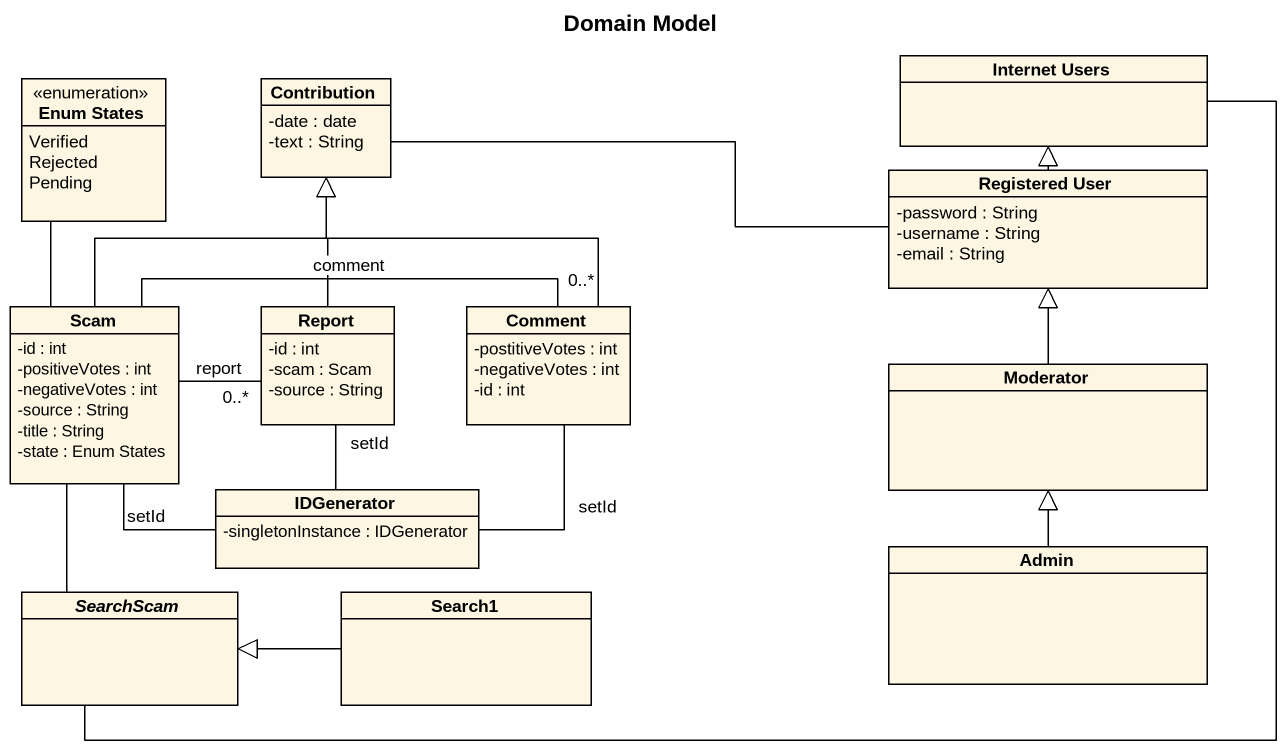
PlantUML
@startuml
title Domain Model
hide circle
hide empty members
skinparam classAttributeIconSize 0
class "Internet Users" as Internet_Users
enum "Enum States" as Enum_States {
  Verified
  Rejected
  Pending
}
class Contribution {
  -date : date
  -text : String
}
class "Registered User" as Registered_User {
  -password : String
  -username : String
  -email : String
}
class Scam {
  -id : int
  -positiveVotes : int
  -negativeVotes : int
  -source : String
  -title : String
  -state : Enum States
}
class Report {
  -id : int
  -scam : Scam
  -source : String
}
class Comment {
  -postitiveVotes : int
  -negativeVotes : int
  -id : int
}
class Moderator
class IDGenerator {
  -singletonInstance : IDGenerator
}
class Admin
abstract class SearchScam
class Search1
Internet_Users -left- SearchScam
Enum_States -- Scam
Contribution -right- Registered_User
Registered_User -up-|> Internet_Users
Scam -up-|> Contribution
Scam -right- "0..*" Report : report
Scam -right- "0..*" Comment : comment
Scam -right- IDGenerator : setId
Scam -- SearchScam
Report -up-|> Contribution
Comment -up-|> Contribution
Moderator -up-|> Registered_User
IDGenerator -up- Report : setId
IDGenerator -up- Comment : setId
Admin -up-|> Moderator
Search1 -left-|> SearchScam
@enduml
